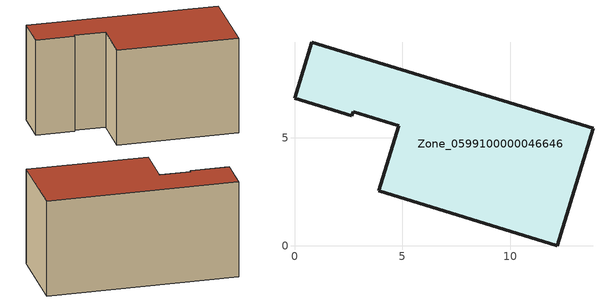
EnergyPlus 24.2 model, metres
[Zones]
Zone_0599100000046646
 floor ground (C_G): 4.83,5.55 2.72,6.2 2.66,6.03 0,6.84 0.8,9.42 13.83,5.44 12.18,0 3.91,2.54 z0
 wall outside (C_F): 12.18,0 13.83,5.44 0.8,9.42 0,6.84 2.66,6.03 2.72,6.2 4.83,5.55 3.91,2.54 12.18,0 z0:7.13
 roof outside (C_R): 2.72,6.2 4.83,5.55 3.91,2.54 12.18,0 13.83,5.44 0.8,9.42 0,6.84 2.66,6.03 z7.13
[BUILDING]
Pand.0599100000046646: North Axis=0; Terrain=City; Loads Convergence Tolerance Value=0.04; Temperature Convergence Tolerance Value=0.4; Solar Distribution=FullExterior; Maximum Number of Warmup Days=25; Minimum Number of Warmup Days=1
[Site:Location]
Rotterdam.The.Hague.AP_ZH_NLD Design_Conditions: Latitude=51.96; Longitude=4.45; Time Zone=1; Elevation=-4.5
[SITE:GROUNDTEMPERATURE:BUILDINGSURFACE]
18, 18, 18, 18, 18, 18, 18, 18, 18, 18, 18, 18
[MATERIAL] Thermal Absorptance=0.9; Solar Absorptance=0.7; Visible Absorptance=0.7
Name | Roughness | Thickness | Conductivity | Density | Specific Heat
G.TC.1975-1991 | MediumSmooth | 0.15 | 0.288461 | 540 | 1210
F.TC.1975-1991 | Rough | 0.3 | 0.230769 | 1920 | 840
R.TC.1975-1991 | MediumRough | 0.2 | 0.153846 | 1500 | 1000
[CONSTRUCTION]
C_G: G.TC.1975-1991
C_F: F.TC.1975-1991
C_R: R.TC.1975-1991
[ZONE]
Zone_0599100000046646: Type=1; Multiplier=1; Ceiling Height=Autocalculate; Volume=Autocalculate; Floor Area=autocalculate; Part of Total Floor Area=Yes
[ZONEINFILTRATION:DESIGNFLOWRATE]
Infil_Zone_0599100000046646: Zone or ZoneList or Space or SpaceList=Zone_0599100000046646; Schedule=AlwaysOn; Design Flow Rate Calculation Method=Flow/Area; Flow Rate per Floor Area=0.003; Constant Term Coefficient=1; Temperature Term Coefficient=0; Velocity Term Coefficient=0; Velocity Squared Term Coefficient=0
[HVACTEMPLATE:ZONE:IDEALLOADSAIRSYSTEM]
Zone_0599100000046646: Maximum Heating Supply Air Temperature=50; Minimum Cooling Supply Air Temperature=13; Maximum Heating Supply Air Humidity Ratio=0.0156; Minimum Cooling Supply Air Humidity Ratio=0.0077; Heating Limit=NoLimit; Cooling Limit=NoLimit; Dehumidification Control Type=ConstantSensibleHeatRatio; Cooling Sensible Heat Ratio=0.7; Dehumidification Setpoint=60; Humidification Control Type=None; Humidification Setpoint=30; Outdoor Air Method=None; Outdoor Air Flow Rate per Person=0.00944; Outdoor Air Flow Rate per Zone Floor Area=0; Outdoor Air Flow Rate per Zone=0; Demand Controlled Ventilation Type=None; Outdoor Air Economizer Type=NoEconomizer; Heat Recovery Type=None; Sensible Heat Recovery Effectiveness=0.7; Latent Heat Recovery Effectiveness=0.65
[ZONECONTROL:THERMOSTAT]
ThermostatControl_Zone_0599100000046646: Zone or ZoneList=Zone_0599100000046646; Control Type Schedule=DualSetpointControlType; Control 1=Thermostat_Zone_0599100000046646; Temperature Difference Between Cutout And Setpoint=0
[THERMOSTATSETPOINT:DUALSETPOINT]
Thermostat_Zone_0599100000046646: Heating Setpoint Temperature Schedule=HeatingSetpoint_Zone_0599100000046646; Cooling Setpoint Temperature Schedule=CoolingSetpoint_Zone_0599100000046646
[SCHEDULE:COMPACT]
HeatingSetpoint_Zone_0599100000046646: Through: 12/31, For: AllDays, Until: 24:00, 21
CoolingSetpoint_Zone_0599100000046646: Through: 12/31, For: AllDays, Until: 24:00, 24
DualSetpointControlType: Through: 12/31, For: AllDays, Until: 24:00, 4
AlwaysOn: Through: 12/31, For: AllDays, Until: 24:00, 1
